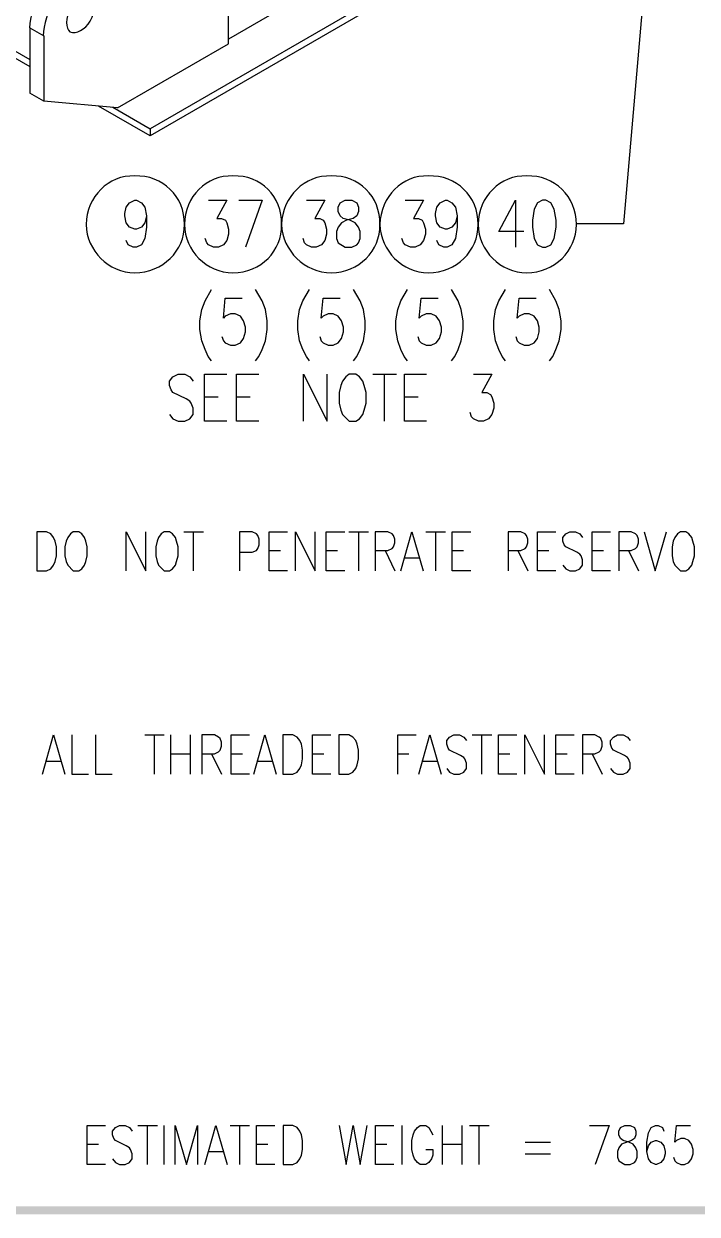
# Model space of a CAD drawing. Header units: inches. Extents: x 0.3 to 33.8, y 15.5 to 37.1.
# Drawn here: x 21.915 to 24.497, y 15.704 to 20.269 of the extents above; entities that cross this region are included whole.
import ezdxf

# ---------------------------------------------------------------- set-up
doc = ezdxf.new("R2010")
doc.units = ezdxf.units.IN
doc.header["$MEASUREMENT"] = 0

# ---------------------------------------------------------------- blocks, each defined once
blk = doc.blocks.new('60298_1')
at = {"true_color": 0x0037dd, "transparency": 33554687}
blk.add_hatch(color=162, dxfattribs=at).paths.add_polyline_path([(0.4563, 15.7043), (0.4864, 15.7344), (33.5614, 15.7344), (33.5914, 15.7043)])
at = {"transparency": 33554687}
for points in [[(32.1696, 25.508), (22.3992, 19.8667)], [(32.1696, 25.4806), (22.3992, 19.8399)], [(31.6042, 25.352), (22.6992, 20.2107)], [(18.5225, 22.1048), (21.938, 20.1327)], [(18.5225, 22.0775), (21.938, 20.1058)], [(22.2742, 19.9473), (22.6992, 20.1926), (22.6992, 20.6517)], [(21.938, 20.254), (21.938, 20.0031)], [(21.938, 20.254), (21.9912, 20.2231), (21.9912, 19.9726)], [(21.9912, 19.9726), (21.938, 20.0031)], [(22.2742, 19.9473), (21.9912, 19.9726)], [(22.3992, 19.8399), (22.2014, 19.9535)], [(22.2567, 19.9488), (22.3992, 19.8667)], [(22.3992, 19.8667), (22.3992, 19.8399)], [(22.3853, 19.5321), (22.3796, 19.5058), (22.3656, 19.4892), (22.3476, 19.4815), (22.3403, 19.4815), (22.3207, 19.4892), (22.3078, 19.5058), (22.3021, 19.5321), (22.3021, 19.5419), (22.3078, 19.5662), (22.3207, 19.5832), (22.3403, 19.5925), (22.3476, 19.5925), (22.3656, 19.5832), (22.3796, 19.5662), (22.3853, 19.5321), (22.3853, 19.4892), (22.3796, 19.4459), (22.3656, 19.4216), (22.3476, 19.4123), (22.3346, 19.4123), (22.315, 19.4216), (22.3078, 19.4386)], [(22.6228, 19.5925), (22.6935, 19.5925), (22.6553, 19.5228), (22.6734, 19.5228), (22.6879, 19.5156), (22.6935, 19.5058), (22.7003, 19.4815), (22.7003, 19.4629), (22.6935, 19.4386), (22.6806, 19.4216), (22.661, 19.4123), (22.6424, 19.4123), (22.6228, 19.4216), (22.6161, 19.4288), (22.6104, 19.4459)], [(22.739, 19.5925), (22.8294, 19.5925), (22.7643, 19.4123)], [(22.9982, 19.5925), (23.069, 19.5925), (23.0308, 19.5228), (23.0494, 19.5228), (23.0633, 19.5156), (23.069, 19.5058), (23.0757, 19.4815), (23.0757, 19.4629), (23.069, 19.4386), (23.0561, 19.4216), (23.0364, 19.4123), (23.0184, 19.4123), (22.9982, 19.4216), (22.9915, 19.4288), (22.9858, 19.4459)], [(23.147, 19.4123), (23.1723, 19.4123), (23.1919, 19.4216), (23.1976, 19.4288), (23.2048, 19.4459), (23.2048, 19.4722), (23.1976, 19.4892), (23.1847, 19.5058), (23.165, 19.5156), (23.1397, 19.5228), (23.1273, 19.5321), (23.1201, 19.5491), (23.1201, 19.5662), (23.1273, 19.5832), (23.147, 19.5925), (23.1723, 19.5925), (23.1919, 19.5832), (23.1976, 19.5662), (23.1976, 19.5491), (23.1919, 19.5321), (23.1779, 19.5228), (23.1526, 19.5156), (23.133, 19.5058), (23.1201, 19.4892), (23.1144, 19.4722), (23.1144, 19.4459), (23.1201, 19.4288), (23.147, 19.4123)], [(23.3773, 19.5925), (23.4475, 19.5925), (23.4093, 19.5228), (23.4279, 19.5228), (23.4418, 19.5156), (23.4475, 19.5058), (23.4547, 19.4815), (23.4547, 19.4629), (23.4475, 19.4386), (23.4346, 19.4216), (23.415, 19.4123), (23.3969, 19.4123), (23.3773, 19.4216), (23.37, 19.4288), (23.3644, 19.4459)], [(23.5761, 19.5321), (23.5704, 19.5058), (23.5565, 19.4892), (23.5384, 19.4815), (23.5312, 19.4815), (23.5115, 19.4892), (23.4986, 19.5058), (23.4929, 19.5321), (23.4929, 19.5419), (23.4986, 19.5662), (23.5115, 19.5832), (23.5312, 19.5925), (23.5384, 19.5925), (23.5565, 19.5832), (23.5704, 19.5662), (23.5761, 19.5321), (23.5761, 19.4892), (23.5704, 19.4459), (23.5565, 19.4216), (23.5384, 19.4123), (23.5255, 19.4123), (23.5059, 19.4216), (23.4986, 19.4386)], [(23.8322, 19.4722), (23.7367, 19.4722), (23.8002, 19.5925), (23.8002, 19.4123)], [(23.9035, 19.4123), (23.9159, 19.4123), (23.936, 19.4216), (23.9484, 19.4459), (23.9557, 19.4892), (23.9557, 19.5156), (23.9484, 19.5584), (23.936, 19.5832), (23.9159, 19.5925), (23.9035, 19.5925), (23.8839, 19.5832), (23.871, 19.5584), (23.8653, 19.5156), (23.8653, 19.4892), (23.871, 19.4459), (23.8839, 19.4216), (23.9035, 19.4123)], [(22.6352, 18.9764), (22.6223, 18.9935), (22.6099, 19.0198), (22.597, 19.0534), (22.5903, 19.0968), (22.5903, 19.1303), (22.597, 19.1737), (22.6099, 19.2073), (22.6352, 19.2507)], [(22.8035, 18.9764), (22.8159, 18.9935), (22.8289, 19.0198), (22.8412, 19.0534), (22.8485, 19.0968), (22.8485, 19.1303), (22.8412, 19.1737), (22.8289, 19.2073), (22.8035, 19.2507)], [(23.0106, 18.9764), (22.9982, 18.9935), (22.9853, 19.0198), (22.9724, 19.0534), (22.9657, 19.0968), (22.9657, 19.1303), (22.9724, 19.1737), (22.9853, 19.2073), (23.0106, 19.2507)], [(23.179, 18.9764), (23.1914, 18.9935), (23.2043, 19.0198), (23.2167, 19.0534), (23.2239, 19.0968), (23.2239, 19.1303), (23.2167, 19.1737), (23.2043, 19.2073), (23.179, 19.2507)], [(23.3861, 18.9764), (23.3737, 18.9935), (23.3608, 19.0198), (23.3484, 19.0534), (23.3411, 19.0968), (23.3411, 19.1303), (23.3484, 19.1737), (23.3608, 19.2073), (23.3861, 19.2507)], [(23.5544, 18.9764), (23.5668, 18.9935), (23.5797, 19.0198), (23.5921, 19.0534), (23.5993, 19.0968), (23.5993, 19.1303), (23.5921, 19.1737), (23.5797, 19.2073), (23.5544, 19.2507)], [(23.7615, 18.9764), (23.7491, 18.9935), (23.7362, 19.0198), (23.7238, 19.0534), (23.7166, 19.0968), (23.7166, 19.1303), (23.7238, 19.1737), (23.7362, 19.2073), (23.7615, 19.2507)], [(23.9298, 18.9764), (23.9427, 18.9935), (23.9551, 19.0198), (23.968, 19.0534), (23.9748, 19.0968), (23.9748, 19.1303), (23.968, 19.1737), (23.9551, 19.2073), (23.9298, 19.2507)], [(22.6744, 19.0704), (22.6801, 19.0534), (22.6874, 19.0462), (22.707, 19.0369), (22.7256, 19.0369), (22.7452, 19.0462), (22.7576, 19.0627), (22.7648, 19.0875), (22.7648, 19.1061), (22.7576, 19.1303), (22.7452, 19.1474), (22.7256, 19.1567), (22.707, 19.1567), (22.6874, 19.1474), (22.6801, 19.1401), (22.6874, 19.2171), (22.7519, 19.2171)], [(23.0499, 19.0704), (23.0556, 19.0534), (23.0628, 19.0462), (23.0824, 19.0369), (23.101, 19.0369), (23.1206, 19.0462), (23.133, 19.0627), (23.1402, 19.0875), (23.1402, 19.1061), (23.133, 19.1303), (23.1206, 19.1474), (23.101, 19.1567), (23.0824, 19.1567), (23.0628, 19.1474), (23.0556, 19.1401), (23.0628, 19.2171), (23.1273, 19.2171)], [(23.4258, 19.0704), (23.431, 19.0534), (23.4382, 19.0462), (23.4578, 19.0369), (23.4764, 19.0369), (23.496, 19.0462), (23.5084, 19.0627), (23.5157, 19.0875), (23.5157, 19.1061), (23.5084, 19.1303), (23.496, 19.1474), (23.4764, 19.1567), (23.4578, 19.1567), (23.4382, 19.1474), (23.431, 19.1401), (23.4382, 19.2171), (23.5033, 19.2171)], [(23.8012, 19.0704), (23.8069, 19.0534), (23.8136, 19.0462), (23.8333, 19.0369), (23.8519, 19.0369), (23.8715, 19.0462), (23.8844, 19.0627), (23.8911, 19.0875), (23.8911, 19.1061), (23.8844, 19.1303), (23.8715, 19.1474), (23.8519, 19.1567), (23.8333, 19.1567), (23.8136, 19.1474), (23.8069, 19.1401), (23.8136, 19.2171), (23.8787, 19.2171)], [(22.4741, 18.7709), (22.4865, 18.7544), (22.5066, 18.7451), (22.5319, 18.7451), (22.5515, 18.7544), (22.5639, 18.7709), (22.5639, 18.7957), (22.5572, 18.8143), (22.5515, 18.822), (22.5376, 18.8313), (22.4865, 18.8556), (22.4798, 18.8649), (22.4741, 18.8819), (22.4741, 18.899), (22.4865, 18.9155), (22.5066, 18.9253), (22.5319, 18.9253), (22.5515, 18.9155), (22.5639, 18.899)], [(22.693, 18.7451), (22.6083, 18.7451), (22.6083, 18.9253), (22.693, 18.9253)], [(22.8154, 18.7451), (22.7307, 18.7451), (22.7307, 18.9253), (22.8154, 18.9253)], [(22.9879, 18.7451), (22.9879, 18.9253), (23.0783, 18.7451), (23.0783, 18.9253)], [(23.1619, 18.7451), (23.1878, 18.7451), (23.2017, 18.7544), (23.2141, 18.7709), (23.2198, 18.788), (23.227, 18.8143), (23.227, 18.8556), (23.2198, 18.8819), (23.2141, 18.899), (23.2017, 18.9155), (23.1878, 18.9253), (23.1619, 18.9253), (23.1495, 18.9155), (23.1366, 18.899), (23.1299, 18.8819), (23.1242, 18.8556), (23.1242, 18.8143), (23.1299, 18.788), (23.1366, 18.7709), (23.1619, 18.7451)], [(23.2528, 18.9253), (23.3432, 18.9253)], [(23.2983, 18.7451), (23.2983, 18.9253)], [(23.4589, 18.7451), (23.3742, 18.7451), (23.3742, 18.9253), (23.4589, 18.9253)], [(23.6391, 18.9253), (23.7093, 18.9253), (23.6711, 18.8556), (23.6897, 18.8556), (23.7036, 18.8479), (23.7093, 18.8386), (23.7166, 18.8143), (23.7166, 18.7957), (23.7093, 18.7709), (23.6964, 18.7544), (23.6768, 18.7451), (23.6587, 18.7451), (23.6391, 18.7544), (23.6319, 18.7616), (23.6262, 18.7787)], [(22.6083, 18.8386), (22.6605, 18.8386)], [(22.7307, 18.8386), (22.7829, 18.8386)], [(23.3742, 18.8386), (23.4263, 18.8386)], [(21.9644, 18.1708), (22.0021, 18.1708), (22.0186, 18.1786), (22.0289, 18.1931), (22.0351, 18.207), (22.0398, 18.2287), (22.0398, 18.2633), (22.0351, 18.285), (22.0289, 18.2994), (22.0186, 18.3134), (22.0021, 18.3211), (21.9644, 18.3211), (21.9644, 18.1708)], [(22.1043, 18.1708), (22.1255, 18.1708), (22.1369, 18.1786), (22.1477, 18.1931), (22.1524, 18.207), (22.158, 18.2287), (22.158, 18.2633), (22.1524, 18.285), (22.1477, 18.2994), (22.1369, 18.3134), (22.1255, 18.3211), (22.1043, 18.3211), (22.0935, 18.3134), (22.0832, 18.2994), (22.077, 18.285), (22.0723, 18.2633), (22.0723, 18.2287), (22.077, 18.207), (22.0832, 18.1931), (22.1043, 18.1708)], [(22.3078, 18.1708), (22.3078, 18.3211), (22.3827, 18.1708), (22.3827, 18.3211)], [(22.4529, 18.1708), (22.4741, 18.1708), (22.4854, 18.1786), (22.4963, 18.1931), (22.5009, 18.207), (22.5066, 18.2287), (22.5066, 18.2633), (22.5009, 18.285), (22.4963, 18.2994), (22.4854, 18.3134), (22.4741, 18.3211), (22.4529, 18.3211), (22.4421, 18.3134), (22.4317, 18.2994), (22.4261, 18.285), (22.4209, 18.2633), (22.4209, 18.2287), (22.4261, 18.207), (22.4317, 18.1931), (22.4529, 18.1708)], [(22.5288, 18.3211), (22.6037, 18.3211)], [(22.566, 18.1708), (22.566, 18.3211)], [(22.7421, 18.2431), (22.7906, 18.2431), (22.8066, 18.2493), (22.8128, 18.2571), (22.8175, 18.271), (22.8175, 18.2927), (22.8128, 18.3072), (22.8066, 18.3134), (22.7906, 18.3211), (22.7421, 18.3211), (22.7421, 18.1708)], [(22.9254, 18.1708), (22.8552, 18.1708), (22.8552, 18.3211), (22.9254, 18.3211)], [(22.9569, 18.1708), (22.9569, 18.3211), (23.0318, 18.1708), (23.0318, 18.3211)], [(23.1454, 18.1708), (23.0747, 18.1708), (23.0747, 18.3211), (23.1454, 18.3211)], [(23.1614, 18.3211), (23.2368, 18.3211)], [(23.1991, 18.1708), (23.1991, 18.3211)], [(23.2626, 18.2493), (23.3107, 18.2493), (23.3272, 18.2571), (23.3329, 18.2633), (23.3375, 18.2788), (23.3375, 18.2927), (23.3329, 18.3072), (23.3272, 18.3134), (23.3107, 18.3211), (23.2626, 18.3211), (23.2626, 18.1708)], [(23.3602, 18.1708), (23.4021, 18.3211), (23.4454, 18.1708)], [(23.4568, 18.3211), (23.5317, 18.3211)], [(23.494, 18.1708), (23.494, 18.3211)], [(23.6282, 18.1708), (23.5575, 18.1708), (23.5575, 18.3211), (23.6282, 18.3211)], [(23.7723, 18.2493), (23.8204, 18.2493), (23.8369, 18.2571), (23.8426, 18.2633), (23.8472, 18.2788), (23.8472, 18.2927), (23.8426, 18.3072), (23.8369, 18.3134), (23.8204, 18.3211), (23.7723, 18.3211), (23.7723, 18.1708)], [(23.9551, 18.1708), (23.8849, 18.1708), (23.8849, 18.3211), (23.9551, 18.3211)], [(23.982, 18.1931), (23.9928, 18.1786), (24.0088, 18.1708), (24.03, 18.1708), (24.0465, 18.1786), (24.0574, 18.1931), (24.0574, 18.2132), (24.0512, 18.2287), (24.0465, 18.2349), (24.0347, 18.2431), (23.9928, 18.2633), (23.9866, 18.271), (23.982, 18.285), (23.982, 18.2994), (23.9928, 18.3134), (24.0088, 18.3211), (24.03, 18.3211), (24.0465, 18.3134), (24.0574, 18.2994)], [(24.1643, 18.1708), (24.094, 18.1708), (24.094, 18.3211), (24.1643, 18.3211)], [(24.1958, 18.2493), (24.2438, 18.2493), (24.2603, 18.2571), (24.2665, 18.2633), (24.2712, 18.2788), (24.2712, 18.2927), (24.2665, 18.3072), (24.2603, 18.3134), (24.2438, 18.3211), (24.1958, 18.3211), (24.1958, 18.1708)], [(24.2934, 18.3211), (24.3357, 18.1708), (24.3791, 18.3211)], [(24.4323, 18.1708), (24.4535, 18.1708), (24.4648, 18.1786), (24.4757, 18.1931), (24.4803, 18.207), (24.486, 18.2287), (24.486, 18.2633), (24.4803, 18.285), (24.4757, 18.2994), (24.4648, 18.3134), (24.4535, 18.3211), (24.4323, 18.3211), (24.4215, 18.3134), (24.4111, 18.2994), (24.4049, 18.285), (24.4003, 18.2633), (24.4003, 18.2287), (24.4049, 18.207), (24.4111, 18.1931), (24.4323, 18.1708)], [(22.8552, 18.2493), (22.8986, 18.2493)], [(23.0747, 18.2493), (23.118, 18.2493)], [(23.3003, 18.2493), (23.3375, 18.1708)], [(23.3752, 18.2209), (23.4294, 18.2209)], [(23.5575, 18.2493), (23.6009, 18.2493)], [(23.8095, 18.2493), (23.8472, 18.1708)], [(23.8849, 18.2493), (23.9283, 18.2493)], [(24.094, 18.2493), (24.1374, 18.2493)], [(24.2335, 18.2493), (24.2712, 18.1708)], [(21.9866, 17.3916), (22.0289, 17.5419), (22.0723, 17.3916)], [(22.0986, 17.5419), (22.0986, 17.3916), (22.1632, 17.3916)], [(22.1901, 17.5419), (22.1901, 17.3916), (22.2541, 17.3916)], [(22.3785, 17.5419), (22.4534, 17.5419)], [(22.4157, 17.3916), (22.4157, 17.5419)], [(22.4792, 17.3916), (22.4792, 17.5419)], [(22.5546, 17.3916), (22.5546, 17.5419)], [(22.5975, 17.4701), (22.6455, 17.4701), (22.662, 17.4778), (22.6677, 17.484), (22.6724, 17.4995), (22.6724, 17.514), (22.6677, 17.5279), (22.662, 17.5341), (22.6455, 17.5419), (22.5975, 17.5419), (22.5975, 17.3916)], [(22.7803, 17.3916), (22.7101, 17.3916), (22.7101, 17.5419), (22.7803, 17.5419)], [(22.7968, 17.3916), (22.8392, 17.5419), (22.8826, 17.3916)], [(22.9084, 17.3916), (22.9461, 17.3916), (22.9626, 17.3999), (22.9729, 17.4138), (22.9791, 17.4277), (22.9838, 17.4499), (22.9838, 17.484), (22.9791, 17.5062), (22.9729, 17.5202), (22.9626, 17.5341), (22.9461, 17.5419), (22.9084, 17.5419), (22.9084, 17.3916)], [(23.0917, 17.3916), (23.0215, 17.3916), (23.0215, 17.5419), (23.0917, 17.5419)], [(23.1232, 17.3916), (23.1609, 17.3916), (23.1769, 17.3999), (23.1878, 17.4138), (23.1934, 17.4277), (23.1981, 17.4499), (23.1981, 17.484), (23.1934, 17.5062), (23.1878, 17.5202), (23.1769, 17.5341), (23.1609, 17.5419), (23.1232, 17.5419), (23.1232, 17.3916)], [(23.3484, 17.3916), (23.3484, 17.5419), (23.4186, 17.5419)], [(23.4299, 17.3916), (23.4718, 17.5419), (23.5152, 17.3916)], [(23.5368, 17.4138), (23.5472, 17.3999), (23.5637, 17.3916), (23.5849, 17.3916), (23.6014, 17.3999), (23.6117, 17.4138), (23.6117, 17.4339), (23.606, 17.4499), (23.6014, 17.4561), (23.5895, 17.4639), (23.5472, 17.484), (23.5415, 17.4918), (23.5368, 17.5062), (23.5368, 17.5202), (23.5472, 17.5341), (23.5637, 17.5419), (23.5849, 17.5419), (23.6014, 17.5341), (23.6117, 17.5202)], [(23.6334, 17.5419), (23.7088, 17.5419)], [(23.6711, 17.3916), (23.6711, 17.5419)], [(23.8049, 17.3916), (23.7346, 17.3916), (23.7346, 17.5419), (23.8049, 17.5419)], [(23.8364, 17.3916), (23.8364, 17.5419), (23.9118, 17.3916), (23.9118, 17.5419)], [(24.0248, 17.3916), (23.9546, 17.3916), (23.9546, 17.5419), (24.0248, 17.5419)], [(24.0563, 17.4701), (24.1044, 17.4701), (24.1209, 17.4778), (24.1271, 17.484), (24.1317, 17.4995), (24.1317, 17.514), (24.1271, 17.5279), (24.1209, 17.5341), (24.1044, 17.5419), (24.0563, 17.5419), (24.0563, 17.3916)], [(24.1643, 17.4138), (24.1751, 17.3999), (24.1916, 17.3916), (24.2123, 17.3916), (24.2288, 17.3999), (24.2397, 17.4138), (24.2397, 17.4339), (24.2335, 17.4499), (24.2288, 17.4561), (24.2175, 17.4639), (24.1751, 17.484), (24.1689, 17.4918), (24.1643, 17.5062), (24.1643, 17.5202), (24.1751, 17.5341), (24.1916, 17.5419), (24.2123, 17.5419), (24.2288, 17.5341), (24.2397, 17.5202)], [(22.0021, 17.4417), (22.0558, 17.4417)], [(22.4792, 17.4701), (22.5546, 17.4701)], [(22.6352, 17.4701), (22.6724, 17.3916)], [(22.7101, 17.4701), (22.7535, 17.4701)], [(22.8118, 17.4417), (22.866, 17.4417)], [(23.0215, 17.4701), (23.0648, 17.4701)], [(23.3484, 17.4701), (23.3917, 17.4701)], [(23.4449, 17.4417), (23.4991, 17.4417)], [(23.7346, 17.4701), (23.778, 17.4701)], [(23.9546, 17.4701), (23.998, 17.4701)], [(24.094, 17.4701), (24.1317, 17.3916)]]:
    blk.add_lwpolyline(points, dxfattribs=at)
at = {"color": 21, "transparency": 33554687}
blk.add_lwpolyline([(24.4633, 22.3734), (24.2139, 19.5021), (24.0336, 19.5021)], dxfattribs=at)
at = {"color": 254, "true_color": 0xdcdcdc, "transparency": 33554687}
for points in [[(22.2283, 15.8945), (22.158, 15.8945), (22.158, 16.0443), (22.2283, 16.0443)], [(22.2551, 15.9162), (22.266, 15.9023), (22.282, 15.8945), (22.3031, 15.8945), (22.3197, 15.9023), (22.3305, 15.9162), (22.3305, 15.9364), (22.3243, 15.9524), (22.3197, 15.9586), (22.3078, 15.9663), (22.266, 15.9864), (22.2598, 15.9942), (22.2551, 16.0086), (22.2551, 16.0226), (22.266, 16.0365), (22.282, 16.0443), (22.3031, 16.0443), (22.3197, 16.0365), (22.3305, 16.0226)], [(22.3517, 16.0443), (22.4271, 16.0443)], [(22.3894, 15.8945), (22.3894, 16.0443)], [(22.4529, 15.8945), (22.4529, 16.0443)], [(22.4958, 15.8945), (22.4958, 16.0443), (22.5391, 15.8945), (22.5815, 16.0443), (22.5815, 15.8945)], [(22.6094, 15.8945), (22.6517, 16.0443), (22.6951, 15.8945)], [(22.7059, 16.0443), (22.7808, 16.0443)], [(22.7436, 15.8945), (22.7436, 16.0443)], [(22.8774, 15.8945), (22.8072, 15.8945), (22.8072, 16.0443), (22.8774, 16.0443)], [(22.9089, 15.8945), (22.9466, 15.8945), (22.9631, 15.9023), (22.9734, 15.9162), (22.9791, 15.9302), (22.9838, 15.9524), (22.9838, 15.9864), (22.9791, 16.0086), (22.9734, 16.0226), (22.9631, 16.0365), (22.9466, 16.0443), (22.9089, 16.0443), (22.9089, 15.8945)], [(23.1237, 16.0443), (23.1506, 15.8945), (23.1774, 16.0443), (23.2048, 15.8945), (23.2316, 16.0443)], [(23.3334, 15.8945), (23.2631, 15.8945), (23.2631, 16.0443), (23.3334, 16.0443)], [(23.3649, 15.8945), (23.3649, 16.0443)], [(23.4558, 15.9524), (23.4826, 15.9524), (23.4826, 15.9302), (23.478, 15.9162), (23.4676, 15.9023), (23.4558, 15.8945), (23.4346, 15.8945), (23.4243, 15.9023), (23.4134, 15.9162), (23.4077, 15.9302), (23.4031, 15.9524), (23.4031, 15.9864), (23.4077, 16.0086), (23.4134, 16.0226), (23.4243, 16.0365), (23.4346, 16.0443), (23.4558, 16.0443), (23.4676, 16.0365), (23.4826, 16.0086)], [(23.5203, 15.8945), (23.5203, 16.0443)], [(23.5957, 15.8945), (23.5957, 16.0443)], [(23.6231, 16.0443), (23.6985, 16.0443)], [(23.6608, 15.8945), (23.6608, 16.0443)], [(24.0842, 16.0443), (24.1596, 16.0443), (24.1054, 15.8945)], [(24.2185, 15.8945), (24.2397, 15.8945), (24.2562, 15.9023), (24.2608, 15.9085), (24.2665, 15.9224), (24.2665, 15.9446), (24.2608, 15.9586), (24.2505, 15.9725), (24.234, 15.9802), (24.2128, 15.9864), (24.202, 15.9942), (24.1963, 16.0086), (24.1963, 16.0226), (24.202, 16.0365), (24.2185, 16.0443), (24.2397, 16.0443), (24.2562, 16.0365), (24.2608, 16.0226), (24.2608, 16.0086), (24.2562, 15.9942), (24.2443, 15.9864), (24.2066, 15.9725), (24.1963, 15.9586), (24.1916, 15.9446), (24.1916, 15.9224), (24.1963, 15.9085), (24.2185, 15.8945)], [(24.3037, 15.9446), (24.3094, 15.9663), (24.3202, 15.9802), (24.3362, 15.9864), (24.3409, 15.9864), (24.3574, 15.9802), (24.3683, 15.9663), (24.3739, 15.9446), (24.3739, 15.9364), (24.3683, 15.9162), (24.3574, 15.9023), (24.3409, 15.8945), (24.3362, 15.8945), (24.3202, 15.9023), (24.3094, 15.9162), (24.3037, 15.9446), (24.3037, 15.9802), (24.3094, 16.0164), (24.3202, 16.0365), (24.3362, 16.0443), (24.3471, 16.0443), (24.3636, 16.0365), (24.3683, 16.0226)], [(24.406, 15.9224), (24.4106, 15.9085), (24.4168, 15.9023), (24.4333, 15.8945), (24.4483, 15.8945), (24.4648, 15.9023), (24.4752, 15.9162), (24.4814, 15.9364), (24.4814, 15.9524), (24.4752, 15.9725), (24.4648, 15.9864), (24.4483, 15.9942), (24.4333, 15.9942), (24.4168, 15.9864), (24.4106, 15.9802), (24.4168, 16.0443), (24.4705, 16.0443)], [(23.8369, 15.9802), (23.9345, 15.9802)], [(22.158, 15.9725), (22.2014, 15.9725)], [(22.6249, 15.9446), (22.6786, 15.9446)], [(22.8072, 15.9725), (22.8505, 15.9725)], [(23.2631, 15.9725), (23.3065, 15.9725)], [(23.5203, 15.9725), (23.5957, 15.9725)], [(23.8369, 15.9364), (23.9345, 15.9364)]]:
    blk.add_lwpolyline(points, dxfattribs=at)
at = {"transparency": 33554687}
for points, knots in [([(22.0764, 20.4962), (22.0423, 20.4776), (22.0063, 20.4396), (21.9783, 20.393), (21.9532, 20.3476), (21.9383, 20.2974), (21.937, 20.2535)], [0, 0, 0, 0, 1, 1, 1, 2, 2, 2, 2]), ([(22.1281, 20.4653), (22.0954, 20.447), (22.0594, 20.4089), (22.03, 20.362), (22.0063, 20.3169), (21.9914, 20.2667), (21.9887, 20.2225)], [0, 0, 0, 0, 1, 1, 1, 2, 2, 2, 2]), ([(22.1694, 20.3671), (22.1913, 20.3582), (22.1913, 20.3194), (22.1694, 20.2793), (22.1498, 20.2475), (22.1162, 20.2281), (22.0919, 20.238), (22.0747, 20.2521), (22.0747, 20.2909), (22.0919, 20.3258), (22.1162, 20.3627), (22.1498, 20.3821), (22.1694, 20.3671)], [0, 0, 0, 0, 1, 1, 1, 2, 2, 2, 3, 3, 3, 4, 4, 4, 4]), ([(22.5309, 19.4996), (22.5318, 19.3988), (22.4477, 19.3148), (22.3398, 19.3137), (22.2404, 19.3148), (22.1563, 19.3988), (22.1539, 19.4996), (22.1563, 19.6062), (22.2404, 19.6902), (22.3398, 19.6855), (22.4477, 19.6902), (22.5318, 19.6062), (22.5309, 19.4996)], [0, 0, 0, 0, 1, 1, 1, 2, 2, 2, 3, 3, 3, 4, 4, 4, 4]), ([(22.5309, 19.4996), (22.5318, 19.3988), (22.4477, 19.3148), (22.3398, 19.3137), (22.2404, 19.3148), (22.1563, 19.3988), (22.1539, 19.4996), (22.1563, 19.6062), (22.2404, 19.6902), (22.3398, 19.6855), (22.4477, 19.6902), (22.5318, 19.6062), (22.5309, 19.4996)], [0, 0, 0, 0, 1, 1, 1, 2, 2, 2, 3, 3, 3, 4, 4, 4, 4]), ([(22.5309, 19.4996), (22.5318, 19.3988), (22.4477, 19.3148), (22.3398, 19.3137), (22.2404, 19.3148), (22.1563, 19.3988), (22.1539, 19.4996), (22.1563, 19.6062), (22.2404, 19.6902), (22.3398, 19.6855), (22.4477, 19.6902), (22.5318, 19.6062), (22.5309, 19.4996)], [0, 0, 0, 0, 1, 1, 1, 2, 2, 2, 3, 3, 3, 4, 4, 4, 4]), ([(22.9027, 19.4996), (22.9073, 19.3988), (22.8232, 19.3148), (22.7168, 19.3137), (22.6159, 19.3148), (22.5318, 19.3988), (22.5309, 19.4996), (22.5318, 19.6062), (22.6159, 19.6902), (22.7168, 19.6855), (22.8232, 19.6902), (22.9073, 19.6062), (22.9027, 19.4996)], [0, 0, 0, 0, 1, 1, 1, 2, 2, 2, 3, 3, 3, 4, 4, 4, 4]), ([(22.9027, 19.4996), (22.9073, 19.3988), (22.8232, 19.3148), (22.7168, 19.3137), (22.6159, 19.3148), (22.5318, 19.3988), (22.5309, 19.4996), (22.5318, 19.6062), (22.6159, 19.6902), (22.7168, 19.6855), (22.8232, 19.6902), (22.9073, 19.6062), (22.9027, 19.4996)], [0, 0, 0, 0, 1, 1, 1, 2, 2, 2, 3, 3, 3, 4, 4, 4, 4]), ([(22.9027, 19.4996), (22.9073, 19.3988), (22.8232, 19.3148), (22.7168, 19.3137), (22.6159, 19.3148), (22.5318, 19.3988), (22.5309, 19.4996), (22.5318, 19.6062), (22.6159, 19.6902), (22.7168, 19.6855), (22.8232, 19.6902), (22.9073, 19.6062), (22.9027, 19.4996)], [0, 0, 0, 0, 1, 1, 1, 2, 2, 2, 3, 3, 3, 4, 4, 4, 4]), ([(23.2797, 19.4996), (23.2828, 19.3988), (23.1987, 19.3148), (23.0938, 19.3137), (22.9913, 19.3148), (22.9073, 19.3988), (22.9027, 19.4996), (22.9073, 19.6062), (22.9913, 19.6902), (23.0938, 19.6855), (23.1987, 19.6902), (23.2828, 19.6062), (23.2797, 19.4996)], [0, 0, 0, 0, 1, 1, 1, 2, 2, 2, 3, 3, 3, 4, 4, 4, 4]), ([(23.2797, 19.4996), (23.2828, 19.3988), (23.1987, 19.3148), (23.0938, 19.3137), (22.9913, 19.3148), (22.9073, 19.3988), (22.9027, 19.4996), (22.9073, 19.6062), (22.9913, 19.6902), (23.0938, 19.6855), (23.1987, 19.6902), (23.2828, 19.6062), (23.2797, 19.4996)], [0, 0, 0, 0, 1, 1, 1, 2, 2, 2, 3, 3, 3, 4, 4, 4, 4]), ([(23.2797, 19.4996), (23.2828, 19.3988), (23.1987, 19.3148), (23.0938, 19.3137), (22.9913, 19.3148), (22.9073, 19.3988), (22.9027, 19.4996), (22.9073, 19.6062), (22.9913, 19.6902), (23.0938, 19.6855), (23.1987, 19.6902), (23.2828, 19.6062), (23.2797, 19.4996)], [0, 0, 0, 0, 1, 1, 1, 2, 2, 2, 3, 3, 3, 4, 4, 4, 4]), ([(23.6567, 19.4996), (23.6582, 19.3988), (23.5742, 19.3148), (23.4656, 19.3137), (23.3668, 19.3148), (23.2828, 19.3988), (23.2797, 19.4996), (23.2828, 19.6062), (23.3668, 19.6902), (23.4656, 19.6855), (23.5742, 19.6902), (23.6582, 19.6062), (23.6567, 19.4996)], [0, 0, 0, 0, 1, 1, 1, 2, 2, 2, 3, 3, 3, 4, 4, 4, 4]), ([(23.6567, 19.4996), (23.6582, 19.3988), (23.5742, 19.3148), (23.4656, 19.3137), (23.3668, 19.3148), (23.2828, 19.3988), (23.2797, 19.4996), (23.2828, 19.6062), (23.3668, 19.6902), (23.4656, 19.6855), (23.5742, 19.6902), (23.6582, 19.6062), (23.6567, 19.4996)], [0, 0, 0, 0, 1, 1, 1, 2, 2, 2, 3, 3, 3, 4, 4, 4, 4]), ([(23.6567, 19.4996), (23.6582, 19.3988), (23.5742, 19.3148), (23.4656, 19.3137), (23.3668, 19.3148), (23.2828, 19.3988), (23.2797, 19.4996), (23.2828, 19.6062), (23.3668, 19.6902), (23.4656, 19.6855), (23.5742, 19.6902), (23.6582, 19.6062), (23.6567, 19.4996)], [0, 0, 0, 0, 1, 1, 1, 2, 2, 2, 3, 3, 3, 4, 4, 4, 4]), ([(24.0336, 19.4996), (24.0337, 19.3988), (23.9497, 19.3148), (23.8426, 19.3137), (23.7423, 19.3148), (23.6582, 19.3988), (23.6567, 19.4996), (23.6582, 19.6062), (23.7423, 19.6902), (23.8426, 19.6855), (23.9497, 19.6902), (24.0337, 19.6062), (24.0336, 19.4996)], [0, 0, 0, 0, 1, 1, 1, 2, 2, 2, 3, 3, 3, 4, 4, 4, 4]), ([(24.0336, 19.4996), (24.0337, 19.3988), (23.9497, 19.3148), (23.8426, 19.3137), (23.7423, 19.3148), (23.6582, 19.3988), (23.6567, 19.4996), (23.6582, 19.6062), (23.7423, 19.6902), (23.8426, 19.6855), (23.9497, 19.6902), (24.0337, 19.6062), (24.0336, 19.4996)], [0, 0, 0, 0, 1, 1, 1, 2, 2, 2, 3, 3, 3, 4, 4, 4, 4]), ([(24.0336, 19.4996), (24.0337, 19.3988), (23.9497, 19.3148), (23.8426, 19.3137), (23.7423, 19.3148), (23.6582, 19.3988), (23.6567, 19.4996), (23.6582, 19.6062), (23.7423, 19.6902), (23.8426, 19.6855), (23.9497, 19.6902), (24.0337, 19.6062), (24.0336, 19.4996)], [0, 0, 0, 0, 1, 1, 1, 2, 2, 2, 3, 3, 3, 4, 4, 4, 4])]:
    blk.add_open_spline(points, degree=3, knots=knots, dxfattribs=at)

msp = doc.modelspace()

# ---------------------------------------------------------------- block references
msp.add_blockref('60298_1', (0, 0))

doc.saveas('drawing.dxf')
